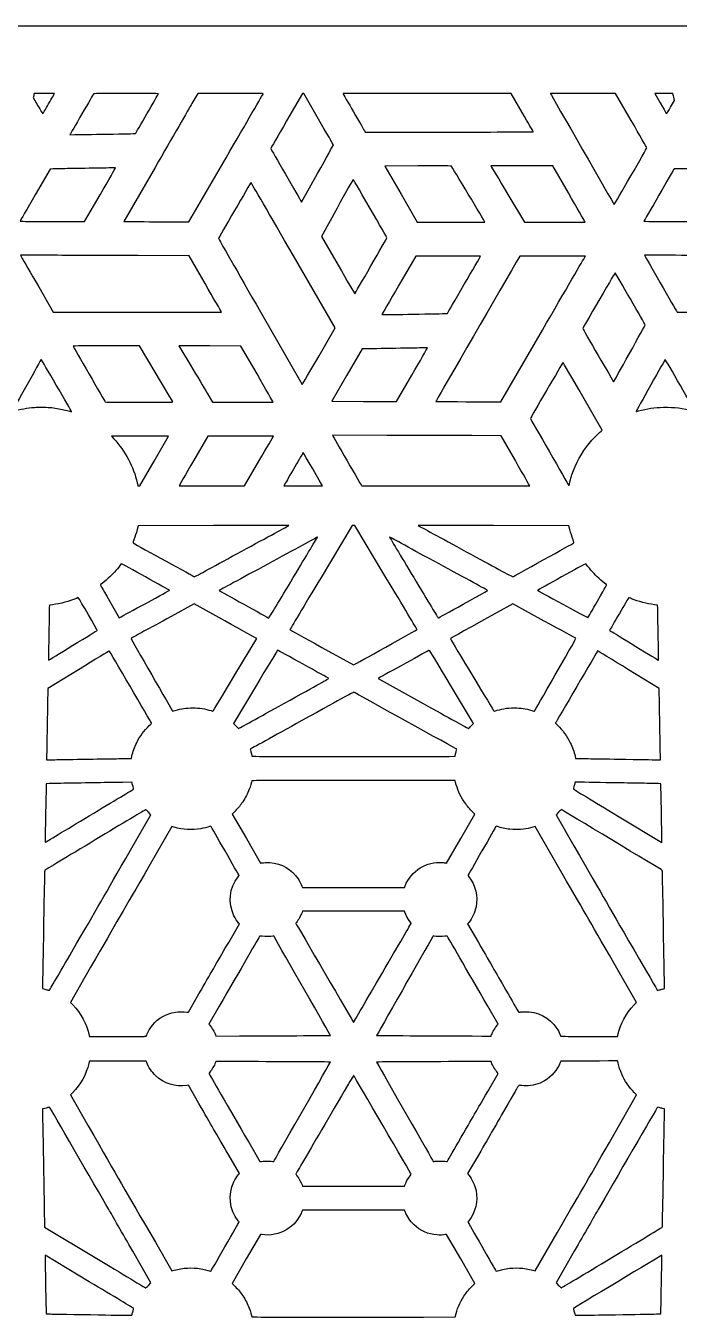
# Model space of a CAD drawing. Extents: x 18 to 192, y 74 to 223.
# Drawn here: x 81 to 128.9, y 128.8 to 223.5 of the extents above; entities that cross this region are included whole.
import ezdxf

# ---------------------------------------------------------------- set-up
doc = ezdxf.new("R2010")
doc.units = 0
doc.layers.add('Layer_1', color=7, linetype='CONTINUOUS')

msp = doc.modelspace()

# ---------------------------------------------------------------- linework, layer by layer
at = {"layer": 'Layer_1', "color": 7}
for points in [[(56.89823, 215.122553), (61.71697, 223.469274), (105.00534, 223.469274), (148.29371, 223.469274), (153.42114, 214.58633)], [(81.55596, 218.276381), (81.54166, 218.205821), (81.88548, 217.61109)], [(82.35847, 218.509215), (81.61746, 218.509215), (81.59386, 218.428075)], [(95.99377, 218.505731), (93.59158, 218.502131), (93.17162, 217.775408)], [(102.44677, 216.626814), (101.36352, 218.50216), (101.31672, 218.50216), (101.26992, 218.50216), (100.10495, 216.498382)], [(117.36726, 217.110615), (116.56422, 218.509219), (110.3999, 218.509219)], [(125.35286, 216.530131), (124.20986, 218.509214), (121.82105, 218.509215), (119.43225, 218.509215), (119.44895, 218.477465)], [(127.73371, 218.505878), (127.08244, 218.502178), (127.47793, 217.817789)], [(128.23954, 217.514386), (128.52542, 218.008275), (128.46452, 218.248164)], [(84.24389, 215.518901), (84.22239, 215.484861), (84.59464, 215.493661)], [(105.83275, 215.732813), (105.86065, 215.686953), (112.02017, 215.686953)], [(83.00296, 212.983084), (82.77474, 212.974784), (81.68, 211.079325)], [(90.46534, 213.09052), (88.17902, 209.132353), (88.4991, 209.124853)], [(90.87941, 209.114353), (92.93963, 209.111353), (95.66307, 213.797573)], [(109.72756, 213.199939), (107.29725, 213.196339), (108.48519, 211.139645), (109.67314, 209.08295), (112.1543, 209.08295)], [(120.74585, 211.225568), (119.61017, 213.203425), (117.34109, 213.203425), (115.07201, 213.203425), (115.09011, 213.169165)], [(101.17638, 210.595881), (101.20458, 210.549491), (102.36727, 212.640283)], [(84.37447, 209.128845), (85.30608, 209.125345), (86.43959, 211.087752)], [(116.32175, 211.109312), (117.53531, 209.083721), (119.7551, 209.083354), (121.97489, 209.082988), (121.92819, 209.165358), (121.9282, 209.165347)], [(103.80568, 210.11744), (102.65176, 208.040378), (103.87042, 205.930569)], [(124.08582, 210.397315), (124.10672, 210.364025), (124.13112, 210.404375)], [(83.05781, 206.650967), (80.59843, 206.660167), (80.73653, 206.421188)], [(94.12696, 204.590013), (92.95991, 206.623417), (89.23855, 206.632617)], [(102.47709, 199.2927), (103.65622, 201.334568), (100.57886, 206.662227)], [(111.93823, 206.598864), (109.56252, 206.598258), (108.3278, 204.45891)], [(121.94483, 206.504236), (122.00013, 206.599526), (119.59318, 206.595926), (117.18623, 206.592326), (116.92917, 206.147826)], [(81.94002, 204.337739), (83.00541, 202.493268), (89.17006, 202.493268), (95.33471, 202.493268), (95.31431, 202.525018), (95.31435, 202.524859)], [(128.69891, 202.524904), (128.71901, 202.493154), (134.87847, 202.493154), (141.03793, 202.493154), (141.01035, 202.546029)], [(98.18216, 202.516784), (101.24985, 197.173567), (101.27395, 197.212197)], [(114.61255, 195.92423), (115.79609, 195.92438), (118.84286, 201.166655), (118.84281, 201.166667)], [(90.54096, 197.969833), (89.31918, 200.009543), (86.88398, 200.009543)], [(97.93656, 197.956307), (96.76102, 200.002418), (94.4876, 200.006018), (92.21419, 200.009618), (93.05473, 198.609047)], [(105.78458, 199.794135), (105.63322, 199.790835), (104.52476, 197.871724), (103.41631, 195.95261), (105.74151, 195.94561)], [(110.41128, 199.831505), (110.43298, 199.872175), (109.97657, 199.862875)], [(108.11493, 195.93861), (108.16313, 195.93899), (109.27632, 197.865163), (109.27636, 197.864667)], [(94.28922, 196.54878), (94.68317, 195.88909), (96.8982, 195.88909)], [(123.15336, 193.77234), (123.22576, 193.83584), (121.79507, 196.31174)], [(88.3131, 193.40237), (87.26374, 193.39837), (87.4259, 193.22198)], [(90.40716, 191.57511), (91.45891, 193.39837), (90.41069, 193.40237)], [(96.73542, 193.40194), (94.32793, 193.39794), (93.27747, 191.57954)], [(107.48219, 193.45675), (103.45453, 193.46575), (103.48373, 193.41775)], [(116.86719, 191.60265), (115.81807, 193.42945), (113.66397, 193.43845)], [(89.28787, 189.75128), (89.35537, 189.75189), (90.40713, 191.57514), (90.40716, 191.57511)], [(94.62246, 189.75068), (97.01789, 189.75068), (98.06909, 191.55881)], [(99.99541, 189.93054), (99.89057, 189.75062), (101.30964, 189.75062)], [(105.58495, 189.78201), (105.60495, 189.75021), (111.76531, 189.75021)], [(117.92095, 189.76281), (117.921, 189.76326)], [(94.73946, 186.8408), (89.21794, 186.8368), (89.15114, 186.56869)], [(107.38395, 183.04549), (105.10661, 186.84386), (105.00459, 186.84386), (104.90257, 186.84386), (102.62527, 183.04484)], [(120.85811, 186.56873), (120.79131, 186.83684), (115.26863, 186.83984), (109.74596, 186.84284), (109.80946, 186.80924)], [(118.91274, 184.3307), (118.91275, 184.33042)], [(84.86102, 181.53598), (84.83982, 181.56748), (84.69871, 181.50978)], [(87.14039, 181.29217), (87.82978, 180.08552), (87.98003, 180.16622)], [(95.58891, 179.85708), (93.34164, 181.10035), (91.6378, 180.17464)], [(118.97211, 179.84959), (116.66949, 181.10028), (114.38342, 179.83483)], [(123.79159, 179.2142), (123.76409, 179.1692), (123.88687, 179.0942)], [(127.3261, 178.9917), (127.32623, 178.99174)], [(96.31819, 175.90746), (97.9126, 178.56706), (97.8744, 178.59046)], [(102.6763, 177.92033), (105.00463, 176.6306), (105.04693, 176.6545)], [(84.84867, 176.27604), (82.60324, 174.90105), (82.6031, 174.70265)], [(127.40616, 174.7026), (127.40602, 174.9014), (125.15503, 176.27952)], [(106.86358, 175.67184), (106.80338, 175.63704), (110.1091, 173.80523)], [(97.82026, 175.03108), (96.20979, 172.34499), (96.38799, 172.15889)], [(113.62215, 172.16154), (113.79949, 172.34499), (112.19163, 175.0261)], [(115.40582, 173.26961), (115.40584, 173.26971)], [(82.5187, 169.80525), (82.51856, 169.67825), (83.11477, 169.68825)], [(85.03036, 169.72005), (85.03035, 169.71934)], [(88.45239, 169.77794), (88.7347, 169.78694), (88.7673, 169.93596)], [(97.54806, 170.02001), (97.56526, 169.93911), (97.85588, 169.93511)], [(112.01245, 169.93411), (112.01258, 169.93407)], [(112.01258, 169.93407), (112.44476, 169.94307), (112.46156, 170.02197)], [(121.24196, 169.93552), (121.27456, 169.7865), (121.55687, 169.7785)], [(127.09205, 169.6875), (127.49072, 169.6855), (127.49058, 169.80898), (127.49056, 169.80834)], [(82.72314, 167.93695), (82.48325, 167.92795), (82.45325, 166.24873)], [(88.78097, 167.96195), (88.76387, 168.03825), (88.08397, 168.02825)], [(112.48904, 168.01382), (112.45594, 168.15614), (110.12024, 168.16514)], [(121.48004, 168.03585), (121.24784, 168.03885), (121.22904, 167.96215)], [(127.56441, 165.84656), (127.52601, 167.92795), (127.33551, 167.93695)], [(88.66926, 163.05224), (90.1647, 165.6553), (89.97394, 165.84529)], [(96.32939, 165.92671), (96.10532, 165.70381), (97.15278, 163.90751), (98.20024, 162.11121), (98.26234, 162.12281)], [(111.74648, 162.12323), (111.80918, 162.11153), (112.85648, 163.90794), (113.90378, 165.70436), (113.67983, 165.92716)], [(120.03196, 165.8429), (119.84377, 165.65568), (121.14887, 163.38404)], [(127.56422, 165.84641), (127.56441, 165.84656)], [(85.64438, 165.57592), (85.64418, 165.57592)], [(91.8706, 164.73612), (91.70504, 164.78372), (90.00617, 161.85457)], [(119.9253, 161.98829), (118.30398, 164.78337), (118.13878, 164.73587)], [(124.35802, 165.57919), (127.59652, 163.6302), (127.59952, 163.6976)], [(105.00662, 160.32339), (108.74367, 160.32539), (108.7871, 160.43704)], [(108.76985, 158.50357), (108.74595, 158.57947), (105.00543, 158.57947), (101.2649, 158.57947), (101.2313, 158.48587)], [(95.85845, 156.29947), (96.64227, 157.65282), (96.58497, 157.71762)], [(113.45579, 157.75952), (113.36799, 157.65081), (114.15131, 156.29848)], [(99.21072, 156.67615), (99.15642, 156.76955), (99.09602, 156.75675)], [(110.91327, 156.75703), (110.85287, 156.76983), (110.79857, 156.67643)], [(84.37724, 155.61722), (84.37763, 155.61726)], [(85.74601, 154.47416), (84.25879, 151.88556), (84.43016, 151.7142)], [(125.57902, 151.71388), (125.75037, 151.88523), (124.10089, 154.75606)], [(82.21882, 153.12793), (82.21482, 152.91869), (82.39826, 152.87149)], [(92.78749, 151.19687), (92.90349, 151.17637), (93.67534, 152.51797)], [(127.40133, 152.81458), (127.40177, 152.81453)], [(127.65297, 152.88333), (127.79408, 152.91743), (127.79008, 153.12025)], [(95.17362, 151.6327), (94.41126, 150.30948), (94.47266, 150.23178)], [(115.53653, 150.23206), (115.59803, 150.30976), (114.83567, 151.63298)], [(85.63636, 149.47697), (85.65216, 149.39827), (87.63782, 149.40327)], [(89.72267, 149.41587), (89.72272, 149.41539)], [(89.72272, 149.41539), (89.82192, 149.42339), (89.85512, 149.51069)], [(94.89369, 149.5156), (94.92599, 149.4338), (96.6562, 149.4428)], [(100.84471, 149.4618), (100.84482, 149.46209)], [(114.41161, 149.43805), (115.08377, 149.43605), (115.11579, 149.51659)], [(124.09948, 149.39637), (124.35601, 149.39337), (124.37209, 149.47419)], [(89.85544, 147.49767), (89.82204, 147.58497), (89.72284, 147.59297)], [(96.65632, 147.56494), (94.92611, 147.57394), (94.89381, 147.49204)], [(115.11548, 147.4926), (115.08318, 147.5745), (113.35297, 147.5655)], [(114.8356, 145.3756), (115.59784, 146.69892), (115.53644, 146.77652)], [(93.67573, 144.48998), (92.90406, 145.83117), (92.78784, 145.81357)], [(84.43245, 145.29738), (84.25865, 145.12358), (85.55554, 142.86622)], [(124.10084, 142.25198), (125.75025, 145.12286), (125.57978, 145.29342)], [(82.39861, 144.13634), (82.21516, 144.08934), (82.21916, 143.81652)], [(127.79052, 143.88788), (127.79452, 144.09069), (127.65341, 144.12479)], [(97.32539, 141.64791), (98.14437, 140.23185), (98.19487, 140.23985)], [(96.5851, 139.29075), (96.6425, 139.35565), (95.85862, 140.70895)], [(98.38597, 140.26435), (98.38598, 140.26457)], [(99.09604, 140.25117), (99.15644, 140.23847), (99.21074, 140.33187)], [(110.79855, 140.33243), (110.85285, 140.23903), (110.91325, 140.25183)], [(111.24177, 140.27273), (111.24174, 140.27257)], [(114.15126, 140.71007), (113.36785, 139.35782), (113.45565, 139.24902)], [(101.23165, 138.52161), (101.26495, 138.42871), (105.00548, 138.42871), (108.746, 138.42871), (108.7699, 138.50456)], [(108.787, 136.57064), (108.7435, 136.68153), (105.00463, 136.68153), (101.26569, 136.68153), (101.22219, 136.57064)], [(82.36646, 135.56526), (82.37046, 135.43259), (86.06757, 133.20634)], [(98.27211, 134.88385), (98.20001, 134.89565), (97.15249, 133.09947), (96.10496, 131.30329), (96.32941, 131.08048)], [(113.6797, 131.0804), (113.90408, 131.30315), (112.85654, 133.0996), (111.80899, 134.89606), (111.74689, 134.88446)], [(118.13877, 132.27212), (118.30395, 132.22462), (119.92527, 135.01969)], [(89.97608, 131.16548), (90.16485, 131.35295), (88.83151, 133.67373)], [(90.48903, 134.32129), (91.70546, 132.22472), (91.87063, 132.27222)], [(95.58909, 133.99717), (95.58899, 133.99705)], [(121.17817, 133.67382), (119.84487, 131.35309), (120.03086, 131.16628)], [(85.64976, 131.43041), (82.41274, 133.37804), (82.40974, 133.30334)], [(123.92418, 133.19555), (123.92374, 133.19551)], [(82.44504, 131.15432), (82.48344, 129.07998), (82.73038, 129.06998)], [(89.97613, 131.16524), (89.97608, 131.16548)], [(88.3336, 128.97658), (88.76509, 128.97358), (88.78153, 129.04825)], [(110.12106, 128.84228), (110.1211, 128.84244)], [(110.1211, 128.84244), (112.45767, 128.85144), (112.47507, 128.93594)]]:
    msp.add_lwpolyline(points, dxfattribs=at)
for points in [[(82.66865, 217.756664)], [(128.23947, 217.5144)], [(86.99183, 215.533411)], [(118.17499, 215.699463)], [(103.52996, 214.741272)], [(125.32529, 212.469665)], [(114.63547, 209.08885)], [(106.28107, 205.8771)], [(109.81461, 202.344905)], [(102.47713, 199.292697)], [(125.22586, 199.455322)], [(91.77061, 195.90964)], [(99.11267, 195.89969)], [(84.35074, 195.19548)], [(125.88143, 195.24622)], [(121.01009, 190.56239)], [(102.72159, 189.76822)], [(96.81426, 184.96706)], [(100.58855, 183.0303)], [(89.83161, 181.17119)], [(113.0396, 181.07868)], [(122.8833, 181.31636)], [(84.45171, 178.07066)], [(107.37944, 177.94606)], [(91.94827, 173.2977)], [(99.90126, 173.80549)], [(113.62211, 172.16155)], [(107.11956, 154.06666)], [(115.54689, 132.22047)], [(122.94686, 128.99551)]]:
    msp.add_lwpolyline(points, close=True, dxfattribs=at)
for points in [[(81.59386, 218.428075), (81.58086, 218.383445), (81.56386, 218.315186), (81.55596, 218.276381)], [(82.23826, 217.021783), (82.24326, 217.024783), (82.43686, 217.355463), (82.66865, 217.756664)], [(83.09478, 218.497675), (83.09778, 218.503975), (82.76603, 218.509215), (82.35847, 218.509215)], [(82.66865, 217.756673), (82.90043, 218.157875), (83.09219, 218.491325), (83.09478, 218.497675)], [(85.96501, 218.491584), (85.95701, 218.481884), (85.57156, 217.81672), (85.1081, 217.013445)], [(90.71324, 218.491584), (90.72344, 218.517524), (85.98595, 218.517524), (85.96501, 218.491584)], [(89.02622, 215.572759), (89.03682, 215.582159), (90.70238, 218.463845), (90.71324, 218.491584)], [(93.17162, 217.775408), (92.94065, 217.375711), (91.72282, 215.267511), (90.46534, 213.09052)], [(95.66307, 213.797573), (97.16097, 216.374976), (98.38864, 218.489507), (98.39123, 218.496531)], [(98.39123, 218.496531), (98.39423, 218.504131), (97.42273, 218.507851), (95.99377, 218.505731)], [(110.3999, 218.509219), (107.00952, 218.509219), (104.23558, 218.506419), (104.23558, 218.503019)], [(104.23558, 218.503019), (104.23558, 218.497319), (105.77033, 215.835386), (105.83275, 215.732813)], [(119.44895, 218.477465), (119.47245, 218.432735), (124.06033, 210.437914), (124.08582, 210.397315)], [(127.47793, 217.817789), (127.97829, 216.951919), (127.9439, 217.010451), (127.94913, 217.015875)], [(128.39432, 218.498778), (128.38932, 218.504678), (128.09191, 218.507878), (127.73371, 218.505878)], [(128.46452, 218.248164), (128.43102, 218.380102), (128.39952, 218.492879), (128.39432, 218.498778)], [(81.88548, 217.61109), (82.07458, 217.283988), (82.23333, 217.0188), (82.23826, 217.021783)], [(85.1081, 217.013445), (84.64463, 216.21017), (84.25574, 215.537625), (84.24389, 215.518901)], [(118.175, 215.699504), (118.172, 215.706404), (117.80893, 216.341383), (117.36726, 217.110615)], [(127.94913, 217.015875), (127.95113, 217.018375), (128.08224, 217.242761), (128.23947, 217.5144)], [(100.10495, 216.498382), (99.46421, 215.396304), (98.93985, 214.488254), (98.9397, 214.480493)], [(103.53002, 214.741272), (103.53002, 214.746872), (103.04256, 215.595374), (102.44677, 216.626814)], [(126.49544, 214.522826), (126.49567, 214.538346), (125.98151, 215.441636), (125.35286, 216.530131)], [(84.59464, 215.493661), (84.79937, 215.498461), (85.87811, 215.516391), (86.99183, 215.533411)], [(86.99179, 215.533399), (88.10551, 215.550419), (89.02101, 215.568129), (89.02622, 215.572759)], [(112.02017, 215.686953), (115.59407, 215.686953), (118.17772, 215.692153), (118.17499, 215.699463)], [(98.9397, 214.480493), (98.93949, 214.469533), (101.05512, 210.795153), (101.17638, 210.595881)], [(102.36727, 212.640283), (103.00675, 213.790218), (103.52996, 214.735663), (103.52996, 214.741272)], [(125.32527, 212.46966), (125.96864, 213.583379), (126.49522, 214.507304), (126.49544, 214.522826)], [(84.27541, 213.006684), (83.70108, 212.998284), (83.12848, 212.987674), (83.00296, 212.983084)], [(86.44146, 213.040874), (85.82445, 213.030464), (84.84973, 213.015084), (84.27541, 213.006684)], [(86.43959, 211.087752), (87.06302, 212.167084), (87.57089, 213.052338), (87.5682, 213.054984)], [(87.5682, 213.054984), (87.5652, 213.057584), (87.05847, 213.051284), (86.44146, 213.040874)], [(112.175, 213.185829), (112.1614, 213.199889), (111.66, 213.202779), (109.72756, 213.199939)], [(114.63547, 209.088907), (114.63547, 209.099867), (112.19232, 213.167949), (112.175, 213.185829)], [(115.09011, 213.169165), (115.10011, 213.150325), (115.6543, 212.223387), (116.32175, 211.109312)], [(128.48666, 212.975663), (128.47666, 212.964303), (126.27713, 209.150724), (126.27713, 209.145353)], [(129.56775, 212.999123), (128.97553, 212.989013), (128.48904, 212.978463), (128.48666, 212.975663)], [(97.49245, 211.989574), (97.47715, 211.989044), (95.11268, 207.90694), (95.11361, 207.882709)], [(100.57886, 206.662227), (98.88631, 209.59244), (97.49743, 211.989746), (97.49245, 211.989574)], [(104.97506, 212.210717), (104.96706, 212.201817), (104.44034, 211.259823), (103.80568, 210.11744)], [(106.22524, 210.086995), (105.31694, 211.661199), (104.98643, 212.222646), (104.97506, 212.210717)], [(124.13112, 210.404375), (124.14452, 210.426565), (124.68192, 211.355945), (125.32529, 212.469665)], [(81.68, 211.079325), (81.07789, 210.036823), (80.58143, 209.173908), (80.57676, 209.161735)], [(121.9282, 209.165347), (121.9025, 209.210647), (121.37047, 210.137747), (120.74585, 211.225568)], [(80.57676, 209.161735), (80.56876, 209.141745), (80.7069, 209.139255), (82.00556, 209.135945)], [(107.45815, 207.930266), (107.45915, 207.939466), (106.90434, 208.910029), (106.22524, 210.086995)], [(82.00556, 209.135945), (82.79607, 209.133945), (83.86208, 209.130745), (84.37447, 209.128845)], [(88.4991, 209.124853), (88.67515, 209.120753), (89.74628, 209.116053), (90.87941, 209.114353)], [(112.1543, 209.08295), (113.51894, 209.08295), (114.63547, 209.08565), (114.63547, 209.08885)], [(126.27713, 209.145353), (126.27713, 209.139453), (128.4624, 209.132023), (130.12011, 209.132243)], [(95.11361, 207.882709), (95.11409, 207.870219), (96.49494, 205.455554), (98.18216, 202.516784)], [(106.28107, 205.8771), (106.92746, 206.997105), (107.45715, 207.92103), (107.45815, 207.930266)], [(80.73653, 206.421188), (80.81243, 206.28975), (81.35405, 205.352198), (81.94002, 204.337739)], [(89.23855, 206.632617), (87.1918, 206.637717), (84.41046, 206.645927), (83.05781, 206.650967)], [(111.88454, 202.389636), (111.89774, 202.403006), (114.29619, 206.553247), (114.30695, 206.581304)], [(114.30695, 206.581304), (114.31295, 206.596094), (113.87064, 206.599364), (111.93823, 206.598864)], [(118.84281, 201.166667), (120.51853, 204.04992), (121.91444, 206.451826), (121.94483, 206.504236)], [(126.32465, 206.651708), (126.31965, 206.646708), (128.61323, 202.660232), (128.69891, 202.524904)], [(131.47022, 206.642808), (128.64367, 206.651208), (126.32817, 206.655188), (126.32465, 206.651708)], [(103.87042, 205.930569), (104.54069, 204.770175), (105.09285, 203.825252), (105.09745, 203.830743)], [(105.09745, 203.830743), (105.10245, 203.836243), (105.63468, 204.757092), (106.28107, 205.8771)], [(116.92917, 206.147826), (115.15319, 203.076913), (111.03718, 195.94562), (111.03718, 195.93953)], [(124.18314, 205.367877), (124.17104, 205.381007), (123.8828, 204.895442), (122.98205, 203.344638)], [(126.38131, 201.555535), (126.37931, 201.574575), (124.20749, 205.341408), (124.18314, 205.367877)], [(95.31435, 202.524859), (95.30315, 202.542319), (94.76883, 203.471641), (94.12696, 204.590013)], [(108.3278, 204.45891), (107.6487, 203.282268), (107.09111, 202.314604), (107.0887, 202.308545)], [(122.98205, 203.344638), (122.33019, 202.222356), (121.79761, 201.296193), (121.79853, 201.286498)], [(107.0887, 202.308545), (107.0867, 202.302445), (107.23551, 202.300745), (107.42031, 202.304745)], [(107.42031, 202.304745), (107.6051, 202.308745), (108.68254, 202.326775), (109.81461, 202.344905)], [(109.81461, 202.344876), (110.94668, 202.363016), (111.87815, 202.383156), (111.88454, 202.389636)], [(121.79853, 201.286498), (121.80053, 201.262988), (124.04924, 197.370621), (124.0602, 197.371292)], [(125.22586, 199.455322), (125.86227, 200.601253), (126.38222, 201.546347), (126.38131, 201.555535)], [(86.88398, 200.009543), (84.69533, 200.009543), (84.44962, 200.007343), (84.45713, 199.987773)], [(84.45713, 199.987773), (84.46723, 199.961573), (86.79257, 195.93196), (86.8122, 195.90674)], [(107.72805, 199.825525), (106.74239, 199.810095), (105.86782, 199.795965), (105.78458, 199.794135)], [(109.97657, 199.862875), (109.72554, 199.857775), (108.71371, 199.840965), (107.72805, 199.825525)], [(109.27636, 197.864667), (109.88861, 198.924059), (110.39932, 199.809136), (110.41128, 199.831505)], [(82.12218, 199.025765), (82.10908, 199.012295), (80.0234, 195.26282), (80.01085, 195.23011)], [(84.35066, 195.19547), (84.32416, 195.26307), (82.13024, 199.03403), (82.12218, 199.025765)], [(101.27395, 197.212197), (101.28715, 197.233447), (101.82861, 198.16967), (102.47713, 199.292697)], [(120.3539, 198.797535), (120.3437, 198.807135), (117.95611, 194.70898), (117.96119, 194.69057)], [(121.79507, 196.31174), (121.00819, 197.673486), (120.35966, 198.792093), (120.3539, 198.797535)], [(124.0602, 197.371292), (124.0652, 197.371574), (124.58944, 198.309393), (125.22586, 199.455322)], [(127.84636, 199.024432), (127.84036, 199.030832), (127.36245, 198.186754), (126.7853, 197.148609)], [(130.05228, 195.20035), (130.05728, 195.20535), (127.86611, 199.004687), (127.84636, 199.024432)], [(91.77061, 195.90961), (91.76661, 195.92091), (91.21294, 196.84799), (90.54096, 197.969833)], [(93.05473, 198.609047), (93.51703, 197.838734), (94.07255, 196.91161), (94.28922, 196.54878)], [(99.11267, 195.89961), (99.11236, 195.90561), (98.58311, 196.83094), (97.93656, 197.956307)], [(126.7853, 197.148609), (126.20816, 196.11046), (125.72681, 195.24679), (125.71564, 195.22932)], [(86.8122, 195.90674), (86.8231, 195.89274), (87.3379, 195.88914), (89.3022, 195.88914)], [(89.3022, 195.88914), (91.46238, 195.88914), (91.77748, 195.89214), (91.77061, 195.90964)], [(96.8982, 195.88909), (98.11647, 195.88909), (99.11299, 195.89409), (99.11267, 195.89969)], [(105.74151, 195.94561), (107.02037, 195.94161), (108.08841, 195.93861), (108.11493, 195.93861)], [(111.03718, 195.93953), (111.03718, 195.93053), (112.67036, 195.92403), (114.61255, 195.92423)], [(80.02915, 195.21491), (80.60755, 195.38095), (81.08901, 195.46953), (81.6271, 195.50891)], [(81.6271, 195.50891), (81.92126, 195.53041), (82.63828, 195.51891), (82.89961, 195.48811)], [(82.89961, 195.48811), (83.22964, 195.44941), (83.59503, 195.38256), (83.90517, 195.30408)], [(83.90517, 195.30408), (84.07002, 195.26238), (84.23029, 195.21858), (84.26134, 195.20688)], [(84.26134, 195.20688), (84.32634, 195.18228), (84.35744, 195.17828), (84.35074, 195.19548)], [(125.71564, 195.22932), (125.70444, 195.21182), (125.69884, 195.19752), (125.70304, 195.19752)], [(125.70304, 195.19752), (125.70704, 195.19752), (125.78754, 195.21942), (125.88143, 195.24622)], [(125.88144, 195.24627), (126.51168, 195.42595), (127.0549, 195.50602), (127.72604, 195.51813)], [(127.72604, 195.51813), (128.51881, 195.53243), (129.15283, 195.45193), (129.87287, 195.24545)], [(117.96119, 194.69057), (117.96419, 194.68027), (120.73607, 189.84826), (120.77007, 189.79432)], [(87.4259, 193.22198), (88.28846, 192.28375), (88.8822, 191.17504), (89.16397, 189.97642)], [(90.41069, 193.40237), (89.83416, 193.40437), (88.89025, 193.40437), (88.3131, 193.40237)], [(99.1316, 193.38624), (99.1416, 193.40244), (98.76501, 193.40494), (96.73542, 193.40194)], [(98.06909, 191.55881), (98.64726, 192.55332), (99.12538, 193.37566), (99.1316, 193.38624)], [(103.48373, 193.41775), (103.49983, 193.39135), (103.97465, 192.56966), (104.53894, 191.59176)], [(113.66397, 193.43845), (112.4792, 193.44345), (109.69741, 193.45175), (107.48219, 193.45675)], [(122.27543, 192.86923), (122.51715, 193.16645), (122.83278, 193.49113), (123.15336, 193.77234)], [(101.31785, 192.18793), (101.31185, 192.18993), (101.03588, 191.72294), (100.70389, 191.15077)], [(102.72159, 189.76826), (102.70419, 189.81136), (101.32708, 192.18512), (101.31785, 192.18793)], [(121.01009, 190.56239), (121.2924, 191.40721), (121.71917, 192.18526), (122.27543, 192.86923)], [(93.27747, 191.57954), (92.69972, 190.57943), (92.22702, 189.75869), (92.22702, 189.75568)], [(104.53894, 191.59176), (105.10323, 190.61386), (105.57393, 189.79948), (105.58495, 189.78201)], [(117.921, 189.76326), (117.918, 189.77026), (117.4442, 190.59791), (116.86719, 191.60265)], [(100.70389, 191.15077), (100.37189, 190.5786), (100.05307, 190.02949), (99.99541, 189.93054)], [(120.86547, 190.05569), (120.90617, 190.21814), (120.97125, 190.44615), (121.01009, 190.56239)], [(89.16397, 189.97642), (89.18857, 189.87165), (89.21137, 189.77798), (89.21457, 189.76828)], [(89.21457, 189.76828), (89.21857, 189.75738), (89.24597, 189.75088), (89.28787, 189.75128)], [(92.22702, 189.75568), (92.22702, 189.75268), (93.30496, 189.75068), (94.62246, 189.75068)], [(101.30964, 189.75062), (102.43928, 189.75062), (102.72726, 189.75462), (102.72159, 189.76822)], [(111.76531, 189.75021), (115.37, 189.75021), (117.92371, 189.75521), (117.92095, 189.76281)], [(120.77007, 189.79432), (120.79047, 189.76192), (120.79497, 189.77402), (120.86547, 190.05569)], [(89.15114, 186.56869), (89.07044, 186.24491), (89.01759, 186.07138), (88.9151, 185.79396)], [(100.25508, 186.8388), (100.25808, 186.8418), (97.7763, 186.8428), (94.73946, 186.8408)], [(96.81423, 184.9671), (98.70345, 185.99371), (100.25184, 186.83598), (100.25508, 186.8388)], [(109.80946, 186.80924), (109.84436, 186.79074), (111.39696, 185.94653), (113.25962, 184.93322)], [(121.09404, 185.79429), (120.99166, 186.07142), (120.93877, 186.24503), (120.85811, 186.56873)], [(88.9151, 185.79396), (88.8418, 185.59563), (88.8389, 185.58282), (88.8636, 185.56856)], [(88.8636, 185.56856), (89.30029, 185.31614), (93.34154, 183.09187), (93.35704, 183.09541)], [(102.31329, 185.97632), (102.28009, 185.95802), (100.66238, 185.07863), (98.71831, 184.02219)], [(100.58853, 183.03034), (101.56427, 184.65823), (102.36508, 185.99454), (102.36809, 185.99992)], [(102.36809, 185.99992), (102.37109, 186.00492), (102.34639, 185.99492), (102.31329, 185.97632)], [(107.67972, 185.98762), (107.65312, 186.00362), (107.63482, 186.01072), (107.63902, 186.00342)], [(107.63902, 186.00342), (107.64302, 185.99642), (108.44517, 184.6579), (109.42109, 183.02961)], [(111.26997, 184.03536), (109.32193, 185.09311), (107.70631, 185.97163), (107.67972, 185.98762)], [(118.91275, 184.33042), (120.13424, 185.0067), (121.14218, 185.56549), (121.15264, 185.57217)], [(121.15264, 185.57217), (121.16784, 185.58217), (121.15564, 185.62677), (121.09404, 185.79429)], [(93.35704, 183.09541), (93.36924, 183.09841), (94.92503, 183.94045), (96.81426, 184.96706)], [(113.25962, 184.93322), (115.12229, 183.91991), (116.65654, 183.09315), (116.66908, 183.09597)], [(87.89163, 183.9274), (87.66314, 183.62053), (87.31967, 183.24247), (87.03206, 182.98124)], [(88.00775, 184.04577), (87.99135, 184.04977), (87.95655, 184.01457), (87.89163, 183.9274)], [(91.52368, 182.10428), (91.50648, 182.12068), (88.03138, 184.03959), (88.00775, 184.04577)], [(98.71831, 184.02219), (96.77424, 182.96576), (95.1789, 182.09667), (95.17312, 182.09089)], [(114.82979, 182.09596), (114.81979, 182.10496), (113.218, 182.9776), (111.26997, 184.03536)], [(116.66908, 183.09597), (116.68158, 183.09897), (117.69126, 183.65442), (118.91274, 184.3307)], [(122.01283, 184.0498), (121.98843, 184.0498), (118.4885, 182.1103), (118.49188, 182.09864)], [(122.09683, 183.9546), (122.05863, 184.007), (122.02083, 184.0498), (122.01283, 184.0498)], [(122.9769, 182.9818), (122.68309, 183.24932), (122.31126, 183.66033), (122.09683, 183.9546)], [(87.03206, 182.98124), (86.86709, 182.8314), (86.56567, 182.57914), (86.47939, 182.5187)], [(98.79805, 180.07189), (98.80705, 180.07113), (99.6128, 181.4024), (100.58855, 183.0303)], [(102.62527, 183.04484), (101.37275, 180.95537), (100.34797, 179.23777), (100.34797, 179.22794)], [(109.66548, 179.23042), (109.66348, 179.23942), (108.63649, 180.95639), (107.38395, 183.04549)], [(109.42109, 183.02961), (110.48287, 181.25807), (111.20273, 180.07078), (111.21349, 180.07333)], [(123.52988, 182.5187), (123.44258, 182.5798), (123.14054, 182.83279), (122.9769, 182.9818)], [(86.47939, 182.5187), (86.45209, 182.4996), (86.47639, 182.4542), (87.14039, 181.29217)], [(89.83161, 181.17118), (90.76735, 181.67953), (91.52878, 182.09943), (91.52368, 182.10428)], [(95.17312, 182.09089), (95.16302, 182.08079), (98.76465, 180.07473), (98.79805, 180.07189)], [(113.0396, 181.07868), (114.43971, 181.85386), (114.84368, 182.08342), (114.82979, 182.09596)], [(118.49188, 182.09864), (118.49388, 182.09264), (119.32337, 181.6375), (120.3358, 181.08718)], [(122.88333, 181.31641), (123.53343, 182.4553), (123.55723, 182.49954), (123.52988, 182.5187)], [(82.72136, 181.01104), (82.72037, 181.01004), (82.70616, 180.23731), (82.68966, 179.29433)], [(82.94187, 181.04364), (82.82158, 181.02694), (82.72235, 181.01224), (82.72136, 181.01104)], [(84.69871, 181.50978), (84.15348, 181.28694), (83.55966, 181.12938), (82.94187, 181.04364)], [(86.2318, 179.16481), (86.2388, 179.17281), (84.94429, 181.41192), (84.86102, 181.53598)], [(87.98003, 180.16622), (88.06263, 180.21062), (88.89588, 180.66284), (89.83161, 181.17119)], [(111.21349, 180.07333), (111.22349, 180.07533), (112.04512, 180.52808), (113.0396, 181.07868)], [(120.3358, 181.08718), (121.96533, 180.20143), (122.17841, 180.08932), (122.19247, 180.11028)], [(122.19247, 180.11028), (122.20147, 180.12328), (122.51208, 180.66604), (122.8833, 181.31636)], [(125.16029, 181.55546), (125.15529, 181.54946), (124.8508, 181.03079), (124.48469, 180.40214)], [(125.36564, 181.48846), (125.25817, 181.53096), (125.16576, 181.56116), (125.16029, 181.55546)], [(127.06731, 181.04372), (126.47904, 181.12532), (125.90224, 181.27612), (125.36564, 181.48846)], [(127.28783, 181.01112), (127.28684, 181.01212), (127.1876, 181.02702), (127.06731, 181.04372)], [(127.32623, 178.99174), (127.30613, 180.10118), (127.28883, 181.00991), (127.28783, 181.01112)], [(91.6378, 180.17464), (89.91873, 179.24066), (89.00652, 178.74482), (88.81214, 178.63873)], [(97.8744, 178.59046), (97.8534, 178.60336), (96.82492, 179.17329), (95.58891, 179.85708)], [(114.38342, 179.83483), (112.17801, 178.61402), (112.09795, 178.5683), (112.11405, 178.53881)], [(121.29228, 178.58287), (121.28228, 178.59187), (120.23856, 179.16171), (118.97211, 179.84959)], [(124.48469, 180.40214), (124.11858, 179.77349), (123.80669, 179.23892), (123.79159, 179.2142)], [(82.68966, 179.29433), (82.67326, 178.35136), (82.65576, 177.44083), (82.65076, 177.27093)], [(84.45179, 178.07074), (85.42581, 178.66718), (86.22682, 179.15951), (86.2318, 179.16481)], [(100.34797, 179.22794), (100.34797, 179.21794), (101.39572, 178.62968), (102.6763, 177.92033)], [(107.37948, 177.94609), (108.66698, 178.65873), (109.66783, 179.22103), (109.66548, 179.23042)], [(123.88687, 179.0942), (123.95437, 179.0529), (124.7627, 178.55803), (125.68309, 177.99438)], [(127.3596, 176.97204), (127.3616, 176.97304), (127.3462, 177.88226), (127.3261, 178.9917)], [(82.66126, 176.97414), (82.67196, 176.98114), (83.47769, 177.47423), (84.45171, 178.07066)], [(88.81214, 178.63873), (88.75394, 178.60693), (88.7063, 178.57483), (88.7063, 178.56733)], [(88.7063, 178.56733), (88.7063, 178.54673), (91.73859, 173.24202), (91.75071, 173.2414)], [(105.04693, 176.6545), (105.07023, 176.6677), (106.11984, 177.24886), (107.37944, 177.94606)], [(112.11405, 178.53881), (112.22996, 178.32655), (115.29405, 173.24071), (115.30602, 173.24071)], [(119.79065, 175.90731), (120.97532, 177.98126), (121.30596, 178.57038), (121.29228, 178.58287)], [(125.68309, 177.99438), (126.60348, 177.43072), (127.35791, 176.97067), (127.3596, 176.97204)], [(82.65076, 177.27093), (82.64276, 177.01003), (82.64476, 176.96391), (82.66126, 176.97414)], [(87.10997, 177.65461), (87.10097, 177.65261), (86.08365, 177.03228), (84.84867, 176.27604)], [(90.20095, 172.37824), (90.13875, 172.50766), (87.12204, 177.65734), (87.10997, 177.65461)], [(99.44485, 177.71567), (99.43685, 177.7165), (98.70603, 176.50844), (97.82026, 175.03108)], [(103.18375, 175.64828), (103.15215, 175.67278), (99.46052, 177.714), (99.44485, 177.71567)], [(110.55998, 177.70646), (110.54208, 177.7059), (107.19419, 175.86312), (106.86358, 175.67184)], [(112.19163, 175.0261), (111.05137, 176.92748), (110.57685, 177.70699), (110.55998, 177.70646)], [(122.89372, 177.65743), (122.88472, 177.65726), (119.84675, 172.45826), (119.80812, 172.37747)], [(125.15503, 176.27952), (123.91698, 177.03749), (122.8994, 177.65755), (122.89372, 177.65743)], [(94.71014, 173.24316), (94.71714, 173.24616), (95.44127, 174.44468), (96.31819, 175.90746)], [(99.90126, 173.80549), (102.47876, 175.23176), (103.19928, 175.63626), (103.18375, 175.64828)], [(118.26715, 173.24229), (118.26915, 173.24529), (118.95511, 174.44456), (119.79065, 175.90731)], [(82.6031, 174.70265), (82.60296, 174.59353), (82.584, 173.47555), (82.5609, 172.21825)], [(105.0307, 174.62699), (105.0047, 174.63889), (104.45388, 174.33842), (101.2207, 172.54903)], [(112.57236, 170.45383), (112.56436, 170.46083), (105.06102, 174.61315), (105.0307, 174.62699)], [(127.44836, 172.21781), (127.42516, 173.47511), (127.40626, 174.59327), (127.40616, 174.7026)], [(91.75071, 173.2414), (91.75671, 173.2411), (91.84541, 173.2664), (91.94827, 173.2977)], [(91.94826, 173.29761), (92.3638, 173.42387), (92.77359, 173.48402), (93.22185, 173.48454)], [(93.22185, 173.48454), (93.7091, 173.4851), (94.14799, 173.41874), (94.56595, 173.28136)], [(94.56595, 173.28136), (94.63775, 173.25776), (94.70264, 173.24056), (94.71014, 173.24316)], [(96.58253, 171.97545), (96.59153, 171.97645), (98.08494, 172.80043), (99.90126, 173.80549)], [(110.1091, 173.80523), (111.92724, 172.79774), (113.42155, 171.97448), (113.42979, 171.97577)], [(115.30602, 173.24071), (115.31502, 173.24071), (115.36002, 173.25371), (115.40582, 173.26961)], [(115.40584, 173.26971), (115.54522, 173.31811), (115.8466, 173.3933), (116.02086, 173.42319)], [(116.02086, 173.42319), (116.29234, 173.46979), (116.4896, 173.48549), (116.79447, 173.48469)], [(116.79447, 173.48469), (117.24028, 173.48369), (117.63455, 173.42529), (118.06134, 173.29729)], [(118.06134, 173.29729), (118.17215, 173.26409), (118.26477, 173.23929), (118.26715, 173.24229)], [(90.0448, 172.19077), (90.18819, 172.32677), (90.21196, 172.35531), (90.20095, 172.37824)], [(101.2207, 172.54903), (99.14189, 171.39852), (97.43916, 170.45557), (97.43686, 170.45358)], [(119.80812, 172.37747), (119.79682, 172.35397), (119.81712, 172.32897), (119.94824, 172.20625)], [(82.5609, 172.21825), (82.5378, 170.96095), (82.5188, 169.8751), (82.5187, 169.80525)], [(89.12207, 170.93414), (89.36225, 171.4241), (89.65074, 171.817), (90.0448, 172.19077)], [(96.38799, 172.15889), (96.48599, 172.05654), (96.57354, 171.97399), (96.58253, 171.97545)], [(113.42979, 171.97577), (113.43779, 171.97677), (113.52459, 172.06067), (113.62211, 172.16155)], [(119.94824, 172.20625), (120.34558, 171.83386), (120.63965, 171.43505), (120.88659, 170.9337)], [(127.49056, 169.80834), (127.49042, 169.87624), (127.47146, 170.96051), (127.44836, 172.21781)], [(88.7673, 169.93596), (88.8426, 170.28043), (88.95083, 170.5848), (89.12207, 170.93414)], [(97.43686, 170.45358), (97.43486, 170.45158), (97.45476, 170.37138), (97.48176, 170.27542)], [(112.52746, 170.27542), (112.55446, 170.37142), (112.57466, 170.45171), (112.57236, 170.45383)], [(120.88659, 170.9337), (121.05794, 170.58581), (121.16627, 170.28152), (121.24196, 169.93552)], [(83.11477, 169.68825), (83.44268, 169.69325), (84.3047, 169.70795), (85.03036, 169.72005)], [(85.03035, 169.71934), (85.75601, 169.73144), (86.75931, 169.74754), (87.25991, 169.75534)], [(87.25991, 169.75534), (87.7605, 169.76334), (88.29711, 169.77324), (88.45239, 169.77794)], [(97.48176, 170.27542), (97.50876, 170.17942), (97.53866, 170.06449), (97.54806, 170.02001)], [(97.85588, 169.93511), (98.47968, 169.92611), (111.60543, 169.92511), (112.01245, 169.93411)], [(112.46156, 170.02197), (112.47056, 170.06537), (112.50046, 170.17942), (112.52746, 170.27542)], [(121.55687, 169.7785), (121.71214, 169.7735), (122.26146, 169.7637), (122.77758, 169.7558)], [(122.77758, 169.7558), (123.6354, 169.7427), (124.38344, 169.7302), (126.07958, 169.7005)], [(126.07958, 169.7005), (126.41718, 169.6945), (126.8728, 169.6887), (127.09205, 169.6875)], [(83.98609, 167.96225), (83.42341, 167.95325), (82.85508, 167.94215), (82.72314, 167.93695)], [(86.20661, 167.99835), (85.548, 167.98725), (84.54877, 167.97095), (83.98609, 167.96225)], [(85.64418, 165.57592), (87.41372, 166.64038), (88.87045, 167.51714), (88.88137, 167.52427)], [(88.08397, 168.02825), (87.71003, 168.02325), (86.86521, 168.00955), (86.20661, 167.99835)], [(88.84967, 167.71143), (88.82137, 167.80723), (88.79037, 167.91997), (88.78097, 167.96195)], [(88.88137, 167.52427), (88.89797, 167.53507), (88.89267, 167.56607), (88.84967, 167.71143)], [(97.36883, 167.52364), (97.24507, 167.19399), (97.09886, 166.91027), (96.8971, 166.60822)], [(97.54693, 168.13223), (97.54693, 168.08443), (97.43231, 167.69272), (97.36883, 167.52364)], [(99.88584, 168.16513), (97.71536, 168.15613), (97.54693, 168.15403), (97.54693, 168.13223)], [(110.12024, 168.16514), (107.13562, 168.17714), (102.87234, 168.17714), (99.88584, 168.16513)], [(113.08963, 166.64384), (112.8125, 167.0636), (112.5942, 167.56156), (112.48904, 168.01382)], [(121.15924, 167.71243), (121.13114, 167.61723), (121.11074, 167.53686), (121.11384, 167.53378)], [(121.11384, 167.53378), (121.11684, 167.53078), (122.57685, 166.65114), (124.35802, 165.57919)], [(121.22904, 167.96215), (121.21874, 167.91995), (121.18734, 167.80761), (121.15924, 167.71243)], [(124.23106, 167.99155), (123.36617, 168.00675), (121.83228, 168.03145), (121.48004, 168.03585)], [(126.07256, 167.96215), (125.48272, 167.97115), (124.65404, 167.98415), (124.23106, 167.99155)], [(127.33551, 167.93695), (127.23073, 167.94195), (126.66241, 167.95335), (126.07256, 167.96215)], [(96.8971, 166.60822), (96.72839, 166.35566), (96.57269, 166.16875), (96.32939, 165.92671)], [(113.67983, 165.92716), (113.42451, 166.18115), (113.27622, 166.36122), (113.08963, 166.64384)], [(82.45325, 166.24873), (82.43675, 165.32516), (82.41885, 164.35772), (82.41345, 164.09886)], [(89.75979, 166.02106), (89.74689, 166.01306), (88.08858, 165.01544), (86.07457, 163.80373)], [(89.97394, 165.84529), (89.81738, 166.00122), (89.77899, 166.03273), (89.75979, 166.02106)], [(120.22832, 166.03012), (120.22432, 166.03012), (120.13552, 165.94592), (120.03196, 165.8429)], [(127.62601, 161.57953), (127.60731, 161.59793), (120.24025, 166.03012), (120.22832, 166.03012)], [(127.59952, 163.6976), (127.60152, 163.7347), (127.58542, 164.70165), (127.56422, 165.84641)], [(82.41545, 163.63437), (82.42145, 163.63737), (83.87484, 164.51145), (85.64438, 165.57592)], [(93.80727, 164.62739), (93.16812, 164.51961), (92.49173, 164.55759), (91.8706, 164.73612)], [(94.46284, 164.78807), (94.30808, 164.73437), (94.01358, 164.66218), (93.80727, 164.62739)], [(94.56312, 164.79937), (94.55002, 164.81367), (94.53012, 164.81147), (94.46284, 164.78807)], [(96.61549, 161.20509), (96.61549, 161.21859), (94.58364, 164.77694), (94.56312, 164.79937)], [(115.44607, 164.79942), (115.42557, 164.77702), (113.39369, 161.21864), (113.39369, 161.20514)], [(115.54635, 164.78812), (115.47905, 164.81152), (115.45915, 164.81372), (115.44607, 164.79942)], [(116.46285, 164.58897), (116.14246, 164.62867), (115.77662, 164.70821), (115.54635, 164.78812)], [(118.13878, 164.73587), (117.93244, 164.67657), (117.68853, 164.62697), (117.45063, 164.59597)], [(86.07457, 163.80373), (84.06056, 162.59201), (82.40242, 161.59236), (82.38981, 161.58228)], [(82.41345, 164.09886), (82.40845, 163.84), (82.40845, 163.63098), (82.41545, 163.63437)], [(117.45063, 164.59597), (117.22718, 164.56687), (116.67171, 164.56267), (116.46285, 164.58897)], [(84.37763, 155.61726), (86.30278, 158.9361), (86.68359, 159.59583), (88.66926, 163.05224)], [(121.14887, 163.38404), (123.47832, 159.32941), (123.572, 159.16712), (125.95847, 155.05167)], [(90.00617, 161.85457), (88.03589, 158.45745), (87.74183, 157.94802), (85.74601, 154.47416)], [(98.26234, 162.12281), (98.41977, 162.15221), (98.69908, 162.16411), (98.88464, 162.14931)], [(98.88464, 162.14931), (99.74321, 162.08071), (100.4809, 161.65315), (100.95275, 160.9505)], [(109.89636, 161.75983), (110.37239, 162.04883), (110.96237, 162.19255), (111.49734, 162.14983)], [(111.49734, 162.14983), (111.5999, 162.14183), (111.71201, 162.12963), (111.74648, 162.12323)], [(124.10089, 154.75606), (122.12218, 158.1999), (121.9891, 158.4304), (119.9253, 161.98829)], [(82.38981, 161.58228), (82.36671, 161.56388), (82.35641, 161.0548), (82.21882, 153.12793)], [(96.24773, 158.2481), (95.79046, 159.17998), (95.90792, 160.29271), (96.54999, 161.11159)], [(96.54999, 161.11159), (96.58599, 161.15759), (96.61549, 161.19969), (96.61549, 161.20509)], [(100.95275, 160.9505), (101.04475, 160.81358), (101.17293, 160.56873), (101.22465, 160.43131)], [(108.7871, 160.43704), (108.99829, 160.97561), (109.40656, 161.46246), (109.89636, 161.75983)], [(113.39369, 161.20514), (113.39369, 161.20014), (113.42319, 161.15764), (113.45929, 161.11164)], [(113.45929, 161.11164), (113.94593, 160.49099), (114.14129, 159.6692), (113.98542, 158.8984)], [(127.79008, 153.12025), (127.65295, 160.93151), (127.64066, 161.56509), (127.62601, 161.57953)], [(101.22465, 160.43131), (101.24415, 160.37941), (101.26225, 160.33361), (101.26485, 160.32939)], [(101.26485, 160.32939), (101.26785, 160.32539), (102.95124, 160.32239), (105.00662, 160.32339)], [(96.58497, 157.71762), (96.49147, 157.8234), (96.33663, 158.06691), (96.24773, 158.2481)], [(101.2313, 158.48587), (101.155, 158.27306), (100.96528, 157.9372), (100.82367, 157.76418)], [(109.14901, 157.81476), (108.99515, 158.01876), (108.82554, 158.32688), (108.76985, 158.50357)], [(113.98542, 158.8984), (113.90492, 158.5001), (113.70271, 158.06536), (113.45579, 157.75952)], [(100.82367, 157.76418), (100.78557, 157.71758), (100.77717, 157.69778), (100.78687, 157.67718)], [(100.78687, 157.67718), (100.80467, 157.63948), (105.00386, 150.43886), (105.00628, 150.44188)], [(107.11963, 154.06669), (108.28083, 156.05895), (109.23091, 157.69286), (109.23091, 157.69761)], [(109.23091, 157.69761), (109.23091, 157.70261), (109.19411, 157.75511), (109.14901, 157.81476)], [(93.67534, 152.51797), (94.61098, 154.14424), (94.85241, 154.56243), (95.85845, 156.29947)], [(98.13902, 156.76285), (98.12522, 156.74755), (96.66412, 154.21976), (95.17362, 151.6327)], [(98.32416, 156.75075), (98.22776, 156.76345), (98.14447, 156.76895), (98.13902, 156.76285)], [(99.09602, 156.75675), (98.9693, 156.72995), (98.50956, 156.72645), (98.32416, 156.75075)], [(103.31096, 149.47979), (103.31696, 149.48579), (99.67784, 155.87191), (99.21072, 156.67615)], [(110.79857, 156.67643), (110.30258, 155.8225), (106.69285, 149.48555), (106.69895, 149.47945)], [(111.68513, 156.75103), (111.49973, 156.72653), (111.03999, 156.73003), (110.91327, 156.75703)], [(111.87027, 156.76313), (111.86527, 156.76913), (111.78147, 156.76375), (111.68513, 156.75103)], [(114.83567, 151.63298), (113.34517, 154.22004), (111.88404, 156.7478), (111.87027, 156.76313)], [(114.15131, 156.29848), (115.20059, 154.48698), (115.43218, 154.08572), (116.32848, 152.52609)], [(82.7227, 152.78589), (82.7307, 152.78789), (83.47496, 154.06175), (84.37724, 155.61722)], [(125.95847, 155.05167), (127.30092, 152.73663), (127.27571, 152.77978), (127.28523, 152.77978)], [(105.00628, 150.44188), (105.00728, 150.44288), (105.95835, 152.0744), (107.11956, 154.06666)], [(82.39826, 152.87149), (82.49915, 152.84549), (82.61028, 152.81489), (82.6452, 152.80349)], [(82.6452, 152.80349), (82.6801, 152.79209), (82.715, 152.78419), (82.7227, 152.78589)], [(116.32848, 152.52609), (116.74998, 151.79267), (117.0987, 151.18855), (117.10341, 151.18361)], [(127.28523, 152.77978), (127.28823, 152.77978), (127.34073, 152.79538), (127.40133, 152.81458)], [(127.40177, 152.81453), (127.46237, 152.83363), (127.57536, 152.86463), (127.65297, 152.88333)], [(84.43016, 151.7142), (85.03985, 151.10451), (85.47004, 150.3066), (85.63636, 149.47697)], [(124.37209, 149.47419), (124.53521, 150.29797), (124.97006, 151.10492), (125.57902, 151.71388)], [(90.28693, 150.24002), (90.71273, 150.75065), (91.27244, 151.07133), (91.95182, 151.19387)], [(91.95182, 151.19387), (92.13165, 151.22627), (92.6111, 151.22797), (92.78749, 151.19687)], [(117.10341, 151.18361), (117.10841, 151.17861), (117.15961, 151.1832), (117.21782, 151.19371)], [(117.21782, 151.19371), (117.27602, 151.20421), (117.41255, 151.21691), (117.52121, 151.22201)], [(117.52121, 151.22201), (118.46628, 151.26631), (119.37294, 150.80034), (119.89851, 150.00021)], [(89.85512, 149.51069), (89.94292, 149.7413), (90.11883, 150.03843), (90.28693, 150.24002)], [(94.47266, 150.23178), (94.63867, 150.02195), (94.80629, 149.73683), (94.89369, 149.5156)], [(115.11579, 149.51659), (115.20289, 149.73704), (115.37072, 150.02249), (115.53653, 150.23206)], [(119.89851, 150.00021), (119.99111, 149.85919), (120.09751, 149.65564), (120.15292, 149.51337)], [(87.63782, 149.40327), (88.72992, 149.40627), (89.66811, 149.41127), (89.72267, 149.41587)], [(96.6562, 149.4428), (97.60782, 149.4478), (99.49265, 149.4563), (100.84471, 149.4618)], [(100.84482, 149.46209), (102.19688, 149.46709), (103.30664, 149.47549), (103.31096, 149.47979)], [(106.69895, 149.47945), (106.70595, 149.47245), (110.68502, 149.45135), (114.41161, 149.43805)], [(120.15292, 149.51337), (120.17102, 149.46677), (120.18852, 149.42557), (120.19172, 149.42167)], [(120.19172, 149.42167), (120.19472, 149.41767), (121.01779, 149.41117), (122.02027, 149.40697)], [(122.02027, 149.40697), (123.02275, 149.40297), (123.95839, 149.39797), (124.09948, 149.39637)], [(85.61019, 147.41747), (85.42455, 146.61565), (85.0169, 145.88183), (84.43245, 145.29738)], [(85.65119, 147.60197), (85.65105, 147.59797), (85.63259, 147.51447), (85.61019, 147.41747)], [(89.72284, 147.59297), (89.58739, 147.60347), (85.6514, 147.61247), (85.65119, 147.60197)], [(90.50746, 146.53538), (90.21694, 146.81483), (89.98694, 147.15427), (89.85544, 147.49767)], [(94.48229, 146.79075), (94.44409, 146.74495), (94.41609, 146.69925), (94.41989, 146.68918)], [(94.41989, 146.68918), (94.43029, 146.66208), (95.82153, 144.24819), (97.32539, 141.64791)], [(94.89381, 147.49204), (94.80441, 147.26561), (94.62873, 146.96632), (94.48229, 146.79075)], [(100.84484, 147.54594), (99.49277, 147.55094), (97.60794, 147.55994), (96.65632, 147.56494)], [(99.21074, 140.33187), (99.67786, 141.13611), (103.31665, 147.52257), (103.31098, 147.52824)], [(103.31098, 147.52824), (103.30698, 147.53224), (102.1969, 147.54054), (100.84484, 147.54594)], [(106.69832, 147.5288), (106.69232, 147.5228), (110.33143, 141.13667), (110.79855, 140.33243)], [(109.16446, 147.5465), (107.81239, 147.5415), (106.70263, 147.5331), (106.69832, 147.5288)], [(113.35297, 147.5655), (112.40135, 147.5605), (110.51652, 147.552), (109.16446, 147.5465)], [(115.53644, 146.77652), (115.3705, 146.98624), (115.20286, 147.27141), (115.11548, 147.4926)], [(120.15291, 147.49506), (119.9416, 146.95255), (119.51658, 146.45781), (118.99945, 146.1524)], [(120.19171, 147.58676), (120.18871, 147.58276), (120.17101, 147.54156), (120.15291, 147.49506)], [(124.35327, 147.60906), (124.34277, 147.61406), (120.19619, 147.59206), (120.19171, 147.58676)], [(124.39337, 147.43854), (124.37267, 147.53164), (124.35457, 147.60841), (124.35327, 147.60906)], [(124.65328, 146.64832), (124.55798, 146.86974), (124.44067, 147.22626), (124.39337, 147.43854)], [(92.78784, 145.81357), (91.9539, 145.687), (91.1126, 145.9533), (90.50746, 146.53538)], [(105.02653, 146.53055), (105.00393, 146.56785), (105.00173, 146.56415), (102.90174, 142.96277)], [(109.23096, 139.31059), (109.23096, 139.31759), (105.12849, 146.36214), (105.02653, 146.53055)], [(117.13045, 145.83026), (117.11455, 145.83626), (116.9194, 145.50822), (116.33563, 144.49361)], [(117.62192, 145.78056), (117.50807, 145.78056), (117.17115, 145.81466), (117.13045, 145.83026)], [(118.99945, 146.1524), (118.598, 145.91532), (118.09879, 145.78056), (117.62192, 145.78056)], [(125.57978, 145.29342), (125.19301, 145.68039), (124.86101, 146.1659), (124.65328, 146.64832)], [(112.69163, 141.66046), (113.84885, 143.66298), (113.98662, 143.90172), (114.8356, 145.3756)], [(82.65247, 144.20534), (82.61377, 144.19324), (82.4995, 144.16214), (82.39861, 144.13634)], [(82.73857, 144.21034), (82.72627, 144.22394), (82.70787, 144.22294), (82.65247, 144.20534)], [(87.08012, 136.72123), (86.09315, 138.43698), (82.75984, 144.18688), (82.73857, 144.21034)], [(95.85862, 140.70895), (94.87581, 142.40567), (94.63202, 142.82794), (93.67573, 144.48998)], [(116.33563, 144.49361), (115.35913, 142.79644), (115.11586, 142.37508), (114.15126, 140.71007)], [(127.27205, 144.21129), (127.25015, 144.18729), (123.95132, 138.49738), (122.92954, 136.72127)], [(127.40046, 144.19419), (127.30976, 144.22279), (127.28549, 144.22599), (127.27205, 144.21129)], [(127.65341, 144.12479), (127.57581, 144.14349), (127.46197, 144.17479), (127.40046, 144.19419)], [(127.62645, 135.4286), (127.64115, 135.443), (127.65335, 136.0766), (127.79052, 143.88788)], [(82.21916, 143.81652), (82.22816, 143.24682), (82.363, 135.69174), (82.36646, 135.56526)], [(102.90174, 142.96277), (101.74555, 140.97993), (100.79415, 139.34615), (100.78752, 139.33213)], [(85.55554, 142.86622), (87.88584, 138.8101), (88.13124, 138.38507), (90.48903, 134.32129)], [(119.92527, 135.01969), (121.99579, 138.58914), (122.12788, 138.81793), (124.10084, 142.25198)], [(111.87028, 140.24537), (111.87528, 140.25137), (112.24537, 140.88823), (112.69163, 141.66046)], [(98.19487, 140.23985), (98.22267, 140.24385), (98.30866, 140.25525), (98.38597, 140.26435)], [(98.38598, 140.26457), (98.53667, 140.28227), (98.98881, 140.27357), (99.09604, 140.25117)], [(110.91325, 140.25183), (110.94645, 140.25883), (111.09431, 140.26823), (111.24177, 140.27273)], [(111.24174, 140.27257), (111.44752, 140.27857), (111.55059, 140.27557), (111.68508, 140.25747)], [(111.68508, 140.25747), (111.78148, 140.24477), (111.8648, 140.23927), (111.87028, 140.24537)], [(96.24152, 138.7461), (96.33502, 138.93843), (96.48788, 139.18079), (96.5851, 139.29075)], [(100.78752, 139.33213), (100.77852, 139.31253), (100.79452, 139.28103), (100.85902, 139.19575)], [(100.85902, 139.19575), (101.01343, 138.9908), (101.15566, 138.73347), (101.23165, 138.52161)], [(108.7699, 138.50456), (108.8256, 138.68124), (108.9952, 138.98936), (109.14906, 139.19337)], [(109.14906, 139.19337), (109.19406, 139.25307), (109.23096, 139.30581), (109.23096, 139.31059)], [(113.45565, 139.24902), (113.70264, 138.9431), (113.9048, 138.50841), (113.98535, 138.11006)], [(96.55007, 135.89671), (95.91093, 136.71186), (95.79102, 137.81913), (96.24152, 138.7461)], [(113.98535, 138.11006), (114.14122, 137.33926), (113.94585, 136.51747), (113.45922, 135.89682)], [(88.83151, 133.67373), (88.09817, 134.95016), (87.31005, 136.32153), (87.08012, 136.72123)], [(101.22219, 136.57064), (101.01115, 136.03246), (100.6119, 135.55602), (100.11512, 135.24954)], [(109.43725, 135.60585), (109.14609, 135.88637), (108.92905, 136.20839), (108.787, 136.57064)], [(122.92954, 136.72127), (122.6996, 136.32157), (121.91148, 134.95022), (121.17817, 133.67382)], [(95.58899, 133.99705), (96.15361, 134.98499), (96.61557, 135.79776), (96.61557, 135.80321)], [(96.61557, 135.80321), (96.61557, 135.80821), (96.58607, 135.85071), (96.55007, 135.89671)], [(111.12459, 134.85796), (110.46592, 134.91056), (109.89737, 135.16256), (109.43725, 135.60585)], [(113.45922, 135.89682), (113.42312, 135.85082), (113.39362, 135.80872), (113.39362, 135.80332)], [(113.39362, 135.80332), (113.39362, 135.79432), (115.38397, 132.30303), (115.43439, 132.22337)], [(123.92374, 133.19551), (125.95153, 134.41514), (127.61775, 135.42003), (127.62645, 135.4286)], [(100.11512, 135.24954), (99.57946, 134.91908), (98.89185, 134.78264), (98.27211, 134.88385)], [(111.74689, 134.88446), (111.58947, 134.85506), (111.31015, 134.84316), (111.12459, 134.85796)], [(94.5484, 132.19736), (94.5564, 132.19936), (95.02447, 133.00923), (95.58909, 133.99717)], [(82.40974, 133.30334), (82.40774, 133.26224), (82.42394, 132.2952), (82.44504, 131.15432)], [(86.06757, 133.20634), (88.10098, 131.98191), (89.76979, 130.97957), (89.77602, 130.97893)], [(120.22707, 130.97876), (120.23307, 130.97837), (121.89639, 131.97593), (123.92418, 133.19555)], [(127.59904, 133.37197), (127.59504, 133.37597), (121.12908, 129.48918), (121.11387, 129.47407)], [(127.51874, 129.08285), (127.52774, 129.09365), (127.60784, 133.36312), (127.59904, 133.37197)], [(91.87063, 132.27222), (92.49563, 132.45188), (93.1631, 132.48934), (93.80747, 132.38093)], [(93.80747, 132.38093), (94.01445, 132.34613), (94.31465, 132.27242), (94.4567, 132.22156)], [(94.4567, 132.22156), (94.4994, 132.20626), (94.5407, 132.19536), (94.5484, 132.19736)], [(115.43439, 132.22337), (115.44549, 132.20587), (115.45649, 132.19157), (115.45899, 132.19157)], [(115.45899, 132.19157), (115.46099, 132.19157), (115.50099, 132.20457), (115.54689, 132.22047)], [(115.54695, 132.22043), (115.70138, 132.27403), (115.99604, 132.34619), (116.20191, 132.38083)], [(116.20191, 132.38083), (116.84629, 132.48924), (117.51376, 132.45183), (118.13877, 132.27212)], [(88.89373, 129.47583), (88.88973, 129.47983), (87.43012, 130.35921), (85.64976, 131.43041)], [(89.77602, 130.97893), (89.78202, 130.9783), (89.87232, 131.06213), (89.97613, 131.16524)], [(96.32941, 131.08048), (96.57507, 130.83662), (96.72668, 130.65482), (96.89537, 130.40184)], [(113.08657, 130.36062), (113.27564, 130.64669), (113.42332, 130.8259), (113.6797, 131.0804)], [(120.03086, 131.16628), (120.13315, 131.06354), (120.22145, 130.97916), (120.22707, 130.97876)], [(96.89537, 130.40184), (97.09938, 130.0959), (97.2448, 129.81384), (97.36877, 129.48364)], [(112.47507, 128.93594), (112.56537, 129.37335), (112.80875, 129.94028), (113.08657, 130.36062)], [(82.73038, 129.06998), (82.8662, 129.06498), (83.42183, 129.05348), (83.96511, 129.04508)], [(83.96511, 129.04508), (85.38281, 129.02318), (87.53443, 128.98798), (87.73277, 128.98358)], [(87.73277, 128.98358), (87.82587, 128.98158), (88.09628, 128.97858), (88.3336, 128.97658)], [(88.78153, 129.04825), (88.79053, 129.08905), (88.82123, 129.20031), (88.84943, 129.29561)], [(88.84943, 129.29561), (88.87763, 129.39091), (88.89753, 129.47201), (88.89373, 129.47583)], [(97.36877, 129.48364), (97.43367, 129.31075), (97.54686, 128.92253), (97.54686, 128.87278)], [(97.54686, 128.87278), (97.54686, 128.84798), (97.60626, 128.84688), (99.10967, 128.84328)], [(99.10967, 128.84328), (103.05397, 128.83428), (107.98924, 128.83328), (110.12106, 128.84228)], [(121.11387, 129.47407), (121.11087, 129.47107), (121.13107, 129.39057), (121.15907, 129.29536)], [(121.15907, 129.29536), (121.18707, 129.20016), (121.21697, 129.09373), (121.22537, 129.05881)], [(121.22537, 129.05881), (121.23337, 129.02391), (121.24287, 128.98891), (121.24537, 128.98121)], [(121.24537, 128.98121), (121.24837, 128.97221), (121.31737, 128.96851), (121.42459, 128.97071)], [(121.42459, 128.97071), (121.52069, 128.97271), (122.20567, 128.98391), (122.94686, 128.99551)], [(122.94691, 128.99555), (126.65316, 129.05395), (127.50795, 129.07025), (127.51874, 129.08285)]]:
    msp.add_open_spline(points, degree=3, dxfattribs=at)

doc.saveas('drawing.dxf')
